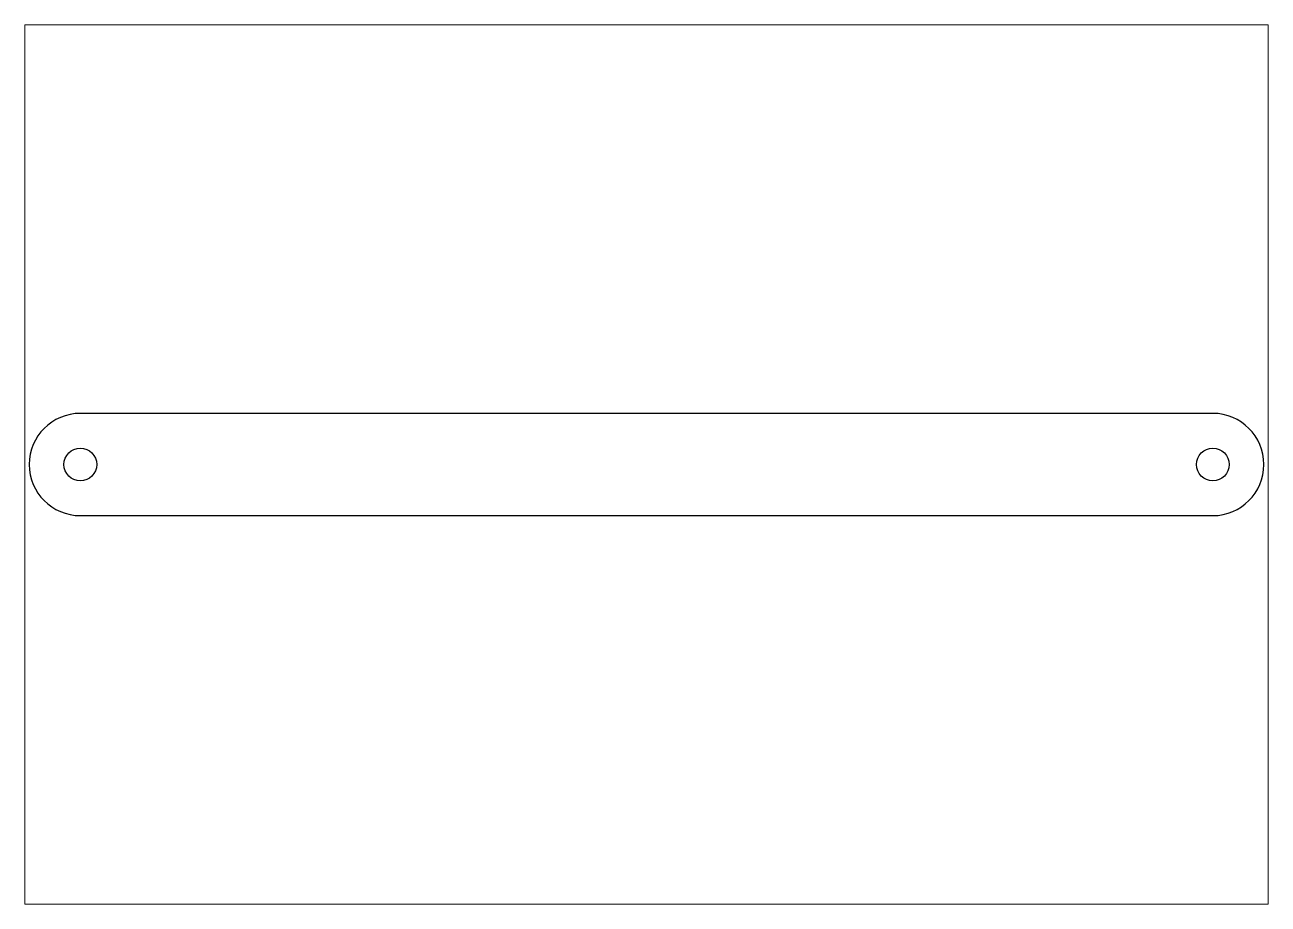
# Paper-space layout 'Layout2' of a CAD drawing. Header units: millimetres. Extents: x 30 to 267, y 21 to 189.
# The model-space entities are those that its viewports show. They can reach past a viewport. Long polylines and large blocks are cut down to what shows.
import ezdxf

# ---------------------------------------------------------------- set-up
doc = ezdxf.new("R2010")
doc.units = ezdxf.units.MM

msp = doc.modelspace()

# ---------------------------------------------------------------- linework, layer by layer
msp.add_lwpolyline([(55.39, 70.92, 1), (55.39, 80.92), (-55.4, 80.92, 1), (-55.4, 70.92)], format="xyb", close=True)
for centre in [(-55.4, 75.92), (55.39, 75.92)]:
    msp.add_circle(centre, 1.6)

psp = doc.layouts.new('Layout2')

# ---------------------------------------------------------------- viewports
at = {"layer": '0'}
psp.add_viewport(center=(148.51, 105.01), size=(237.61, 168.0125), view_center_point=(-0.01, 75.92), view_height=86.0033, dxfattribs=at)

doc.saveas('drawing.dxf')
